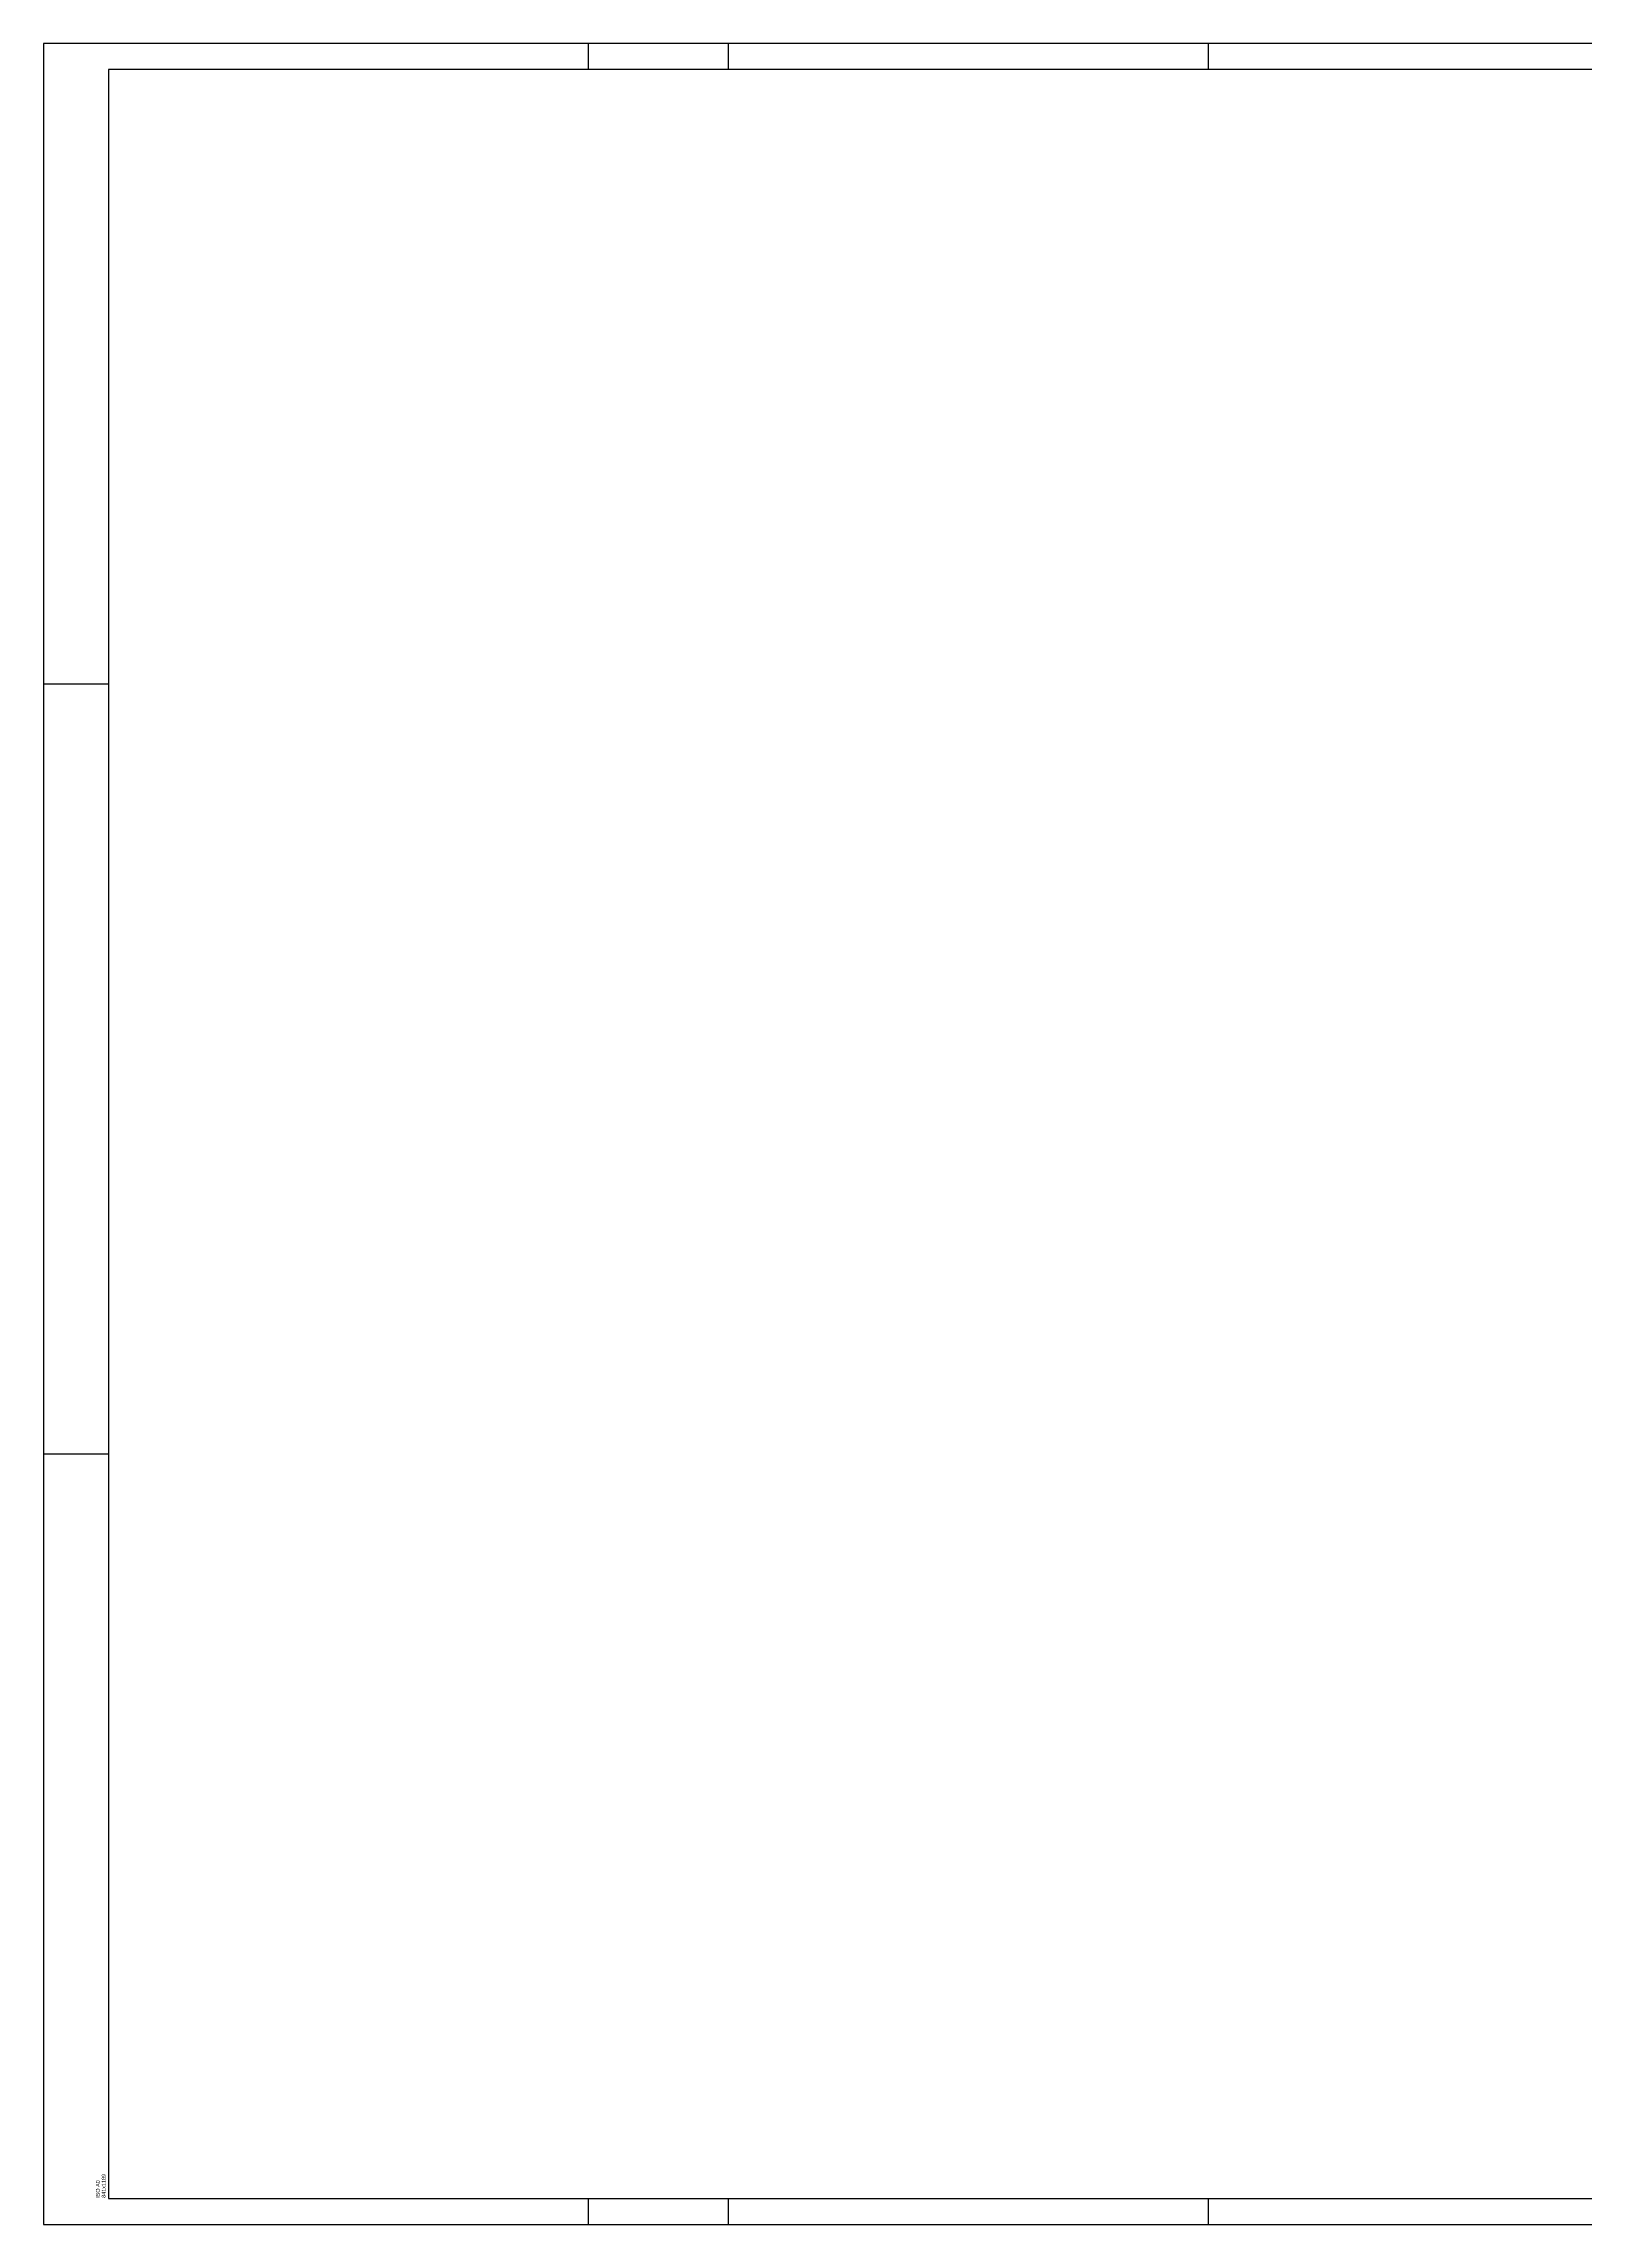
# Model space of a CAD drawing. Header units: millimetres. Extents: x 0 to 687901, y 0 to 346525.
# Drawn here: x 5320 to 6509, y 7916 to 9598 of the extents above; entities that cross this region are included whole.
import ezdxf

# ---------------------------------------------------------------- set-up
doc = ezdxf.new("R2010")
doc.units = ezdxf.units.MM
doc.layers.add('ARQ_Prancha', color=7, linetype='Continuous')
doc.layers.add('ARQ_Prancha lin_grossa', color=111, linetype='Continuous')
doc.styles.add('DES-ROMANS', font='arial.ttf')

msp = doc.modelspace()

# ---------------------------------------------------------------- linework, layer by layer
at = {"layer": 'ARQ_Prancha'}
for p, q in [((5739.9, 9598.4), (5739.9, 9578.4)), ((5847.9, 9598.4), (5847.9, 9578.4)), ((6217.9, 9598.4), (6217.9, 9578.4)), ((5369.9, 9104.4), (5319.9, 9104.4)), ((5369.9, 8510.4), (5319.9, 8510.4)), ((5739.9, 7936.4), (5739.9, 7916.4)), ((5847.9, 7936.4), (5847.9, 7916.4)), ((6217.9, 7936.4), (6217.9, 7916.4))]:
    msp.add_line(p, q, dxfattribs=at)
msp.add_lwpolyline([(5319.9, 7916.4), (7697.9, 7916.4), (7697.9, 9598.4), (5319.9, 9598.4)], close=True, dxfattribs=at)
at = {"layer": 'ARQ_Prancha lin_grossa'}
msp.add_lwpolyline([(7677.9, 7936.4), (7677.9, 9578.4), (5369.9, 9578.4), (5369.9, 7936.4), (7677.9, 7936.4)], close=True, dxfattribs=at)

# ---------------------------------------------------------------- texts
at = {"layer": 'ARQ_Prancha', "style": 'DES-ROMANS'}
for s, p in [('ISO A0', (5363.2, 7936.9)), ('841x1189', (5367.7, 7936.9))]:
    msp.add_text(s, height=3, rotation=90, dxfattribs=at).set_placement(p)

doc.saveas('drawing.dxf')
